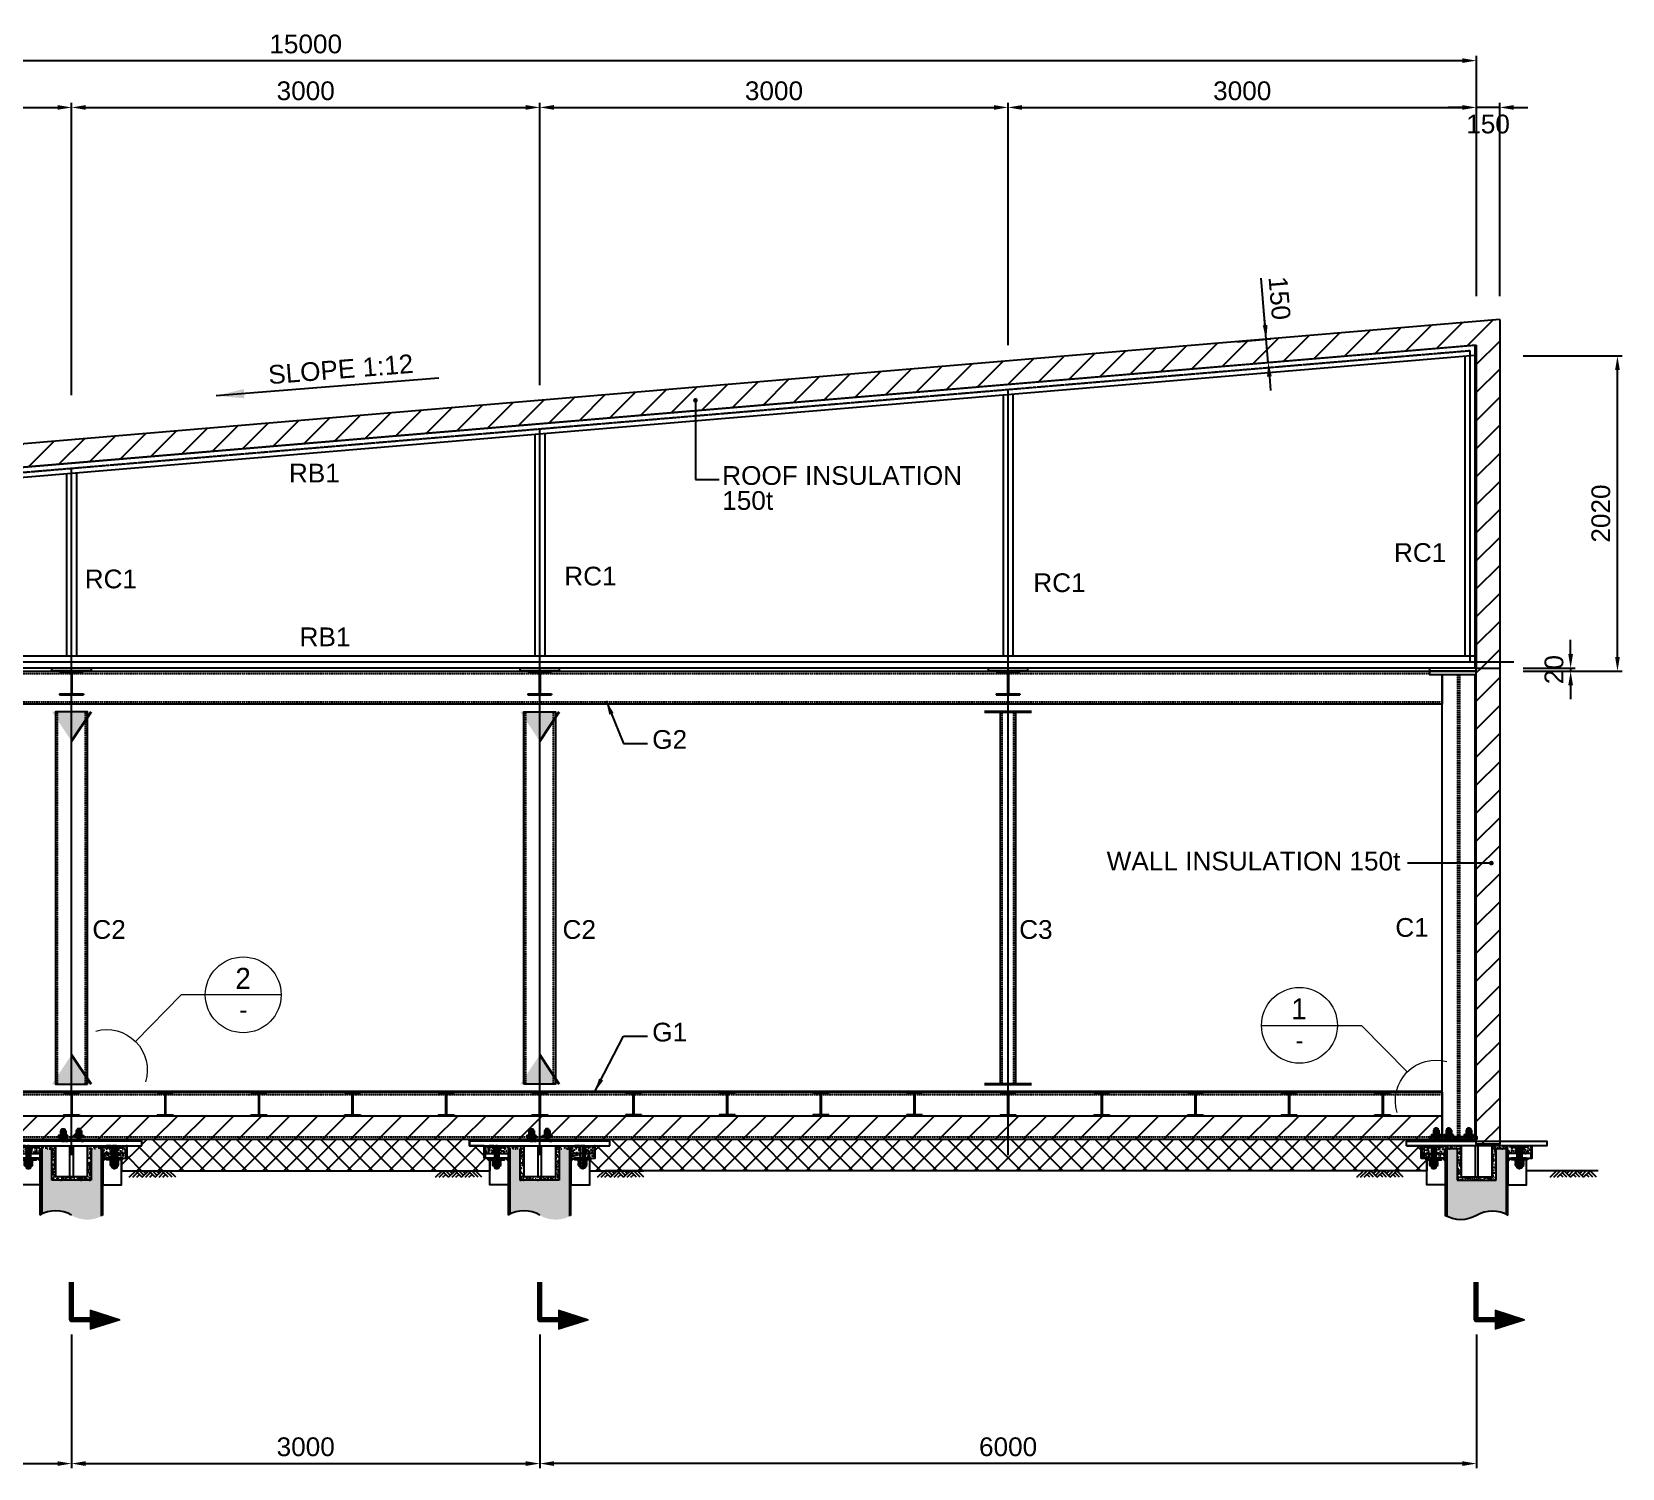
# Model space of a CAD drawing. Header units: millimetres. Extents: x 376548 to 485787, y -156716 to -17718.
# Drawn here: x 431111 to 441300, y -32767 to -23563 of the extents above; entities that cross this region are included whole.
import ezdxf
from ezdxf.enums import TextEntityAlignment as Align

# ---------------------------------------------------------------- set-up
doc = ezdxf.new("R2010")
doc.units = ezdxf.units.MM
doc.header["$LTSCALE"] = 2
doc.linetypes.add('CENTER', pattern=[2, 1.25, -0.25, 0.25, -0.25])
doc.linetypes.add('HIDDEN', pattern=[0.375, 0.25, -0.125])
doc.layers.get('Defpoints').update_dxf_attribs({"color": 250})
for name, color, linetype in [('#20_GR', 3, 'Continuous'), ('C_BLOCK', 7, 'Continuous'), ('C_CEN', 1, 'CENTER'), ('C_COLUMN-01', 2, 'Continuous'), ('C_DIM', 7, 'Continuous'), ('C_GIRDER', 2, 'Continuous'), ('C_HAT', 253, 'Continuous'), ('C_TEXT_01', 2, 'Continuous'), ('CONC', 3, 'Continuous'), ('DIM', 1, 'Continuous'), ('finish', 1, 'Continuous'), ('PLATE', 2, 'Continuous'), ('나사산', 1, 'Continuous'), ('중심선', 1, 'CENTER')]:
    doc.layers.add(name, color=color, linetype=linetype)
doc.layers.add('C_STEEL', color=2, linetype='Continuous', lineweight=30)
doc.styles.add('Arial', font='arial.ttf')
doc.styles.add('돋움', font='')
doc.styles.get('돋움').set_extended_font_data('Dotum')
doc.dimstyles.new('일반도면_0020', dxfattribs={"dimtxt": 80, "dimasz": 60, "dimexe": 20, "dimexo": 100, "dimgap": 30, "dimtad": 1, "dimdec": 0, "dimzin": 0, "dimdsep": 46, "dimtxsty": 'Arial', "dimcen": -100, "dimclrd": 7, "dimclre": 7, "dimclrt": 2, "dimadec": 8, "dimazin": 0, "dimtfac": 1, "dimtdec": 0, "dimtix": 1, "dimtmove": 2, "dimatfit": 3, "dimfxl": 1, "dimtolj": 1, "dimtzin": 0, "dimarcsym": 0})
doc.dimstyles.new('일반도면_0030', dxfattribs={"dimtxt": 120, "dimasz": 90, "dimexe": 30, "dimexo": 150, "dimgap": 45, "dimtad": 1, "dimdec": 0, "dimzin": 0, "dimdsep": 46, "dimtxsty": 'Arial', "dimcen": -150, "dimclrd": 7, "dimclre": 7, "dimclrt": 2, "dimadec": 8, "dimazin": 0, "dimtfac": 1, "dimtdec": 0, "dimtix": 1, "dimtmove": 2, "dimatfit": 3, "dimfxl": 1, "dimtolj": 1, "dimtzin": 0, "dimarcsym": 0})
pattern_1 = [(45, (0, 2887.66), (-89.80256, 89.80256), [])]

# ---------------------------------------------------------------- blocks, each defined once
blk = doc.blocks.new('A$C45570403')
at = {"layer": 'finish'}
for p, q in [((0, 0), (102, 0)), ((0, 0), (0, -7.11)), ((102, 0), (102, -7.11)), ((0, -7.11), (48.08, -7.11)), ((48.08, -7.11), (48.08, -145.89)), ((53.92, -7.11), (102, -7.11)), ((53.92, -7.11), (53.92, -145.89)), ((0, -145.89), (48.08, -145.89)), ((0, -145.89), (0, -153)), ((0, -153), (102, -153)), ((53.92, -145.89), (102, -145.89)), ((102, -145.89), (102, -153))]:
    blk.add_line(p, q, dxfattribs=at)
blk = doc.blocks.new('A$C70F644BE')
at = {"layer": 'finish'}
for p, q in [((0, 0), (152, 0)), ((0, 0), (0, -6.6)), ((152, 0), (152, -6.6)), ((0, -6.6), (73.08, -6.6)), ((73.08, -6.6), (73.08, -145.4)), ((78.92, -6.6), (152, -6.6)), ((78.92, -6.6), (78.92, -145.4)), ((0, -145.4), (73.08, -145.4)), ((0, -145.4), (0, -152)), ((0, -152), (152, -152)), ((78.92, -145.4), (152, -145.4)), ((152, -145.4), (152, -152))]:
    blk.add_line(p, q, dxfattribs=at)
blk = doc.blocks.new('MS')
at = {"layer": 'C_BLOCK', "color": 1, "linetype": 'Continuous', "lineweight": 13}
for p, q in [((-8.67, 3.56), (-7, 8.89)), ((-8.58, 3.62), (-7, 8.68)), ((-8.5, 3.69), (-7, 8.47)), ((-8.41, 3.75), (-7, 8.26)), ((-8.33, 3.81), (-7, 8.06)), ((-8.24, 3.87), (-7, 7.85)), ((-8.16, 3.94), (-7, 7.64)), ((-8.07, 4), (-7, 7.43)), ((-7.99, 4.06), (-7, 7.22)), ((-7.9, 4.12), (-7, 7.01)), ((-7.82, 4.19), (-7, 6.8)), ((-7.73, 4.25), (-7, 6.59)), ((-7.65, 4.31), (-7, 6.39)), ((-7.56, 4.37), (-7, 6.18)), ((-7.48, 4.43), (-7, 5.97)), ((-7, 8.89), (-5.33, 3.56)), ((-7, 8.68), (-5.42, 3.62)), ((-7, 8.47), (-5.5, 3.69)), ((-7, 8.26), (-5.59, 3.75)), ((-7, 8.06), (-5.67, 3.81)), ((-7, 7.85), (-5.76, 3.87)), ((-7, 7.64), (-5.84, 3.94)), ((-7, 7.43), (-5.93, 4)), ((-7, 7.22), (-6.01, 4.06)), ((-7, 7.01), (-6.1, 4.12)), ((-7, 6.8), (-6.18, 4.19)), ((-7, 6.59), (-6.27, 4.25)), ((-7, 6.39), (-6.35, 4.31)), ((-7, 6.18), (-6.44, 4.37)), ((-7, 5.97), (-6.52, 4.43)), ((-5.33, 3.56), (-8.67, 3.56)), ((-5.42, 3.62), (-8.58, 3.62)), ((-5.5, 3.69), (-8.5, 3.69)), ((-5.59, 3.75), (-8.41, 3.75)), ((-5.67, 3.81), (-8.33, 3.81)), ((-5.76, 3.87), (-8.24, 3.87)), ((-5.84, 3.94), (-8.16, 3.94)), ((-5.93, 4), (-8.07, 4)), ((-6.01, 4.06), (-7.99, 4.06)), ((-6.1, 4.12), (-7.9, 4.12)), ((-6.18, 4.19), (-7.82, 4.19)), ((-6.27, 4.25), (-7.73, 4.25)), ((-6.35, 4.31), (-7.65, 4.31)), ((-6.44, 4.37), (-7.56, 4.37)), ((-6.52, 4.43), (-7.48, 4.43)), ((-7.39, 4.5), (-7, 5.76)), ((-6.61, 4.5), (-7.39, 4.5)), ((-7.31, 4.56), (-7, 5.55)), ((-6.69, 4.56), (-7.31, 4.56)), ((-7.22, 4.62), (-7, 5.34)), ((-6.78, 4.62), (-7.22, 4.62)), ((-7.14, 4.68), (-7, 5.13)), ((-6.86, 4.68), (-7.14, 4.68)), ((-7.06, 4.75), (-7, 4.92)), ((-6.94, 4.75), (-7.06, 4.75)), ((-7, 5.76), (-6.61, 4.5)), ((-7, 5.55), (-6.69, 4.56)), ((-7, 5.34), (-6.78, 4.62)), ((-7, 5.13), (-6.86, 4.68)), ((-7, 4.92), (-6.94, 4.75))]:
    blk.add_line(p, q, dxfattribs=at)
at = {"layer": 'C_BLOCK', "color": 3, "linetype": 'Continuous', "lineweight": 70, "flags": 128}
blk.add_lwpolyline([(-7, 3.5), (-7, 0), (0, 0)], dxfattribs=at)
at = {"layer": 'C_BLOCK', "color": 1, "linetype": 'Continuous', "lineweight": 13}
blk.add_3dface([(-8.75, 3.5), (-7, 9.1), (-5.25, 3.5)], dxfattribs=at)
blk = doc.blocks.new('*D317')
at = {"layer": 'C_DIM', "color": 7, "lineweight": -2, "transparency": 16777216}
for p, q in [((425366, -31910), (425366, -32767)), ((431366, -31910), (431366, -32767)), ((425456, -32737), (431276, -32737))]:
    blk.add_line(p, q, dxfattribs=at)
at = {"layer": 'C_DIM', "color": 7, "transparency": 16777216}
for points in [[(425456, -32722), (425456, -32752), (425366, -32737)], [(431276, -32722), (431276, -32752), (431366, -32737)]]:
    blk.add_solid(points, dxfattribs=at)
at = {"layer": 'Defpoints', "color": 0, "transparency": 16777216}
for p in [(425366, -31760), (431366, -31760), (431366, -32737)]:
    blk.add_point(p, dxfattribs=at)
at = {"layer": 'C_DIM', "color": 2, "transparency": 16777216, "insert": (428366, -32630), "char_height": 120, "attachment_point": 5, "style": 'Arial'}
blk.add_mtext('\\A1;6000', dxfattribs=at)
blk = doc.blocks.new('*D318')
at = {"layer": 'C_DIM', "color": 7, "lineweight": -2, "transparency": 16777216}
for p, q in [((431366, -31910), (431366, -32767)), ((434366, -31910), (434366, -32767)), ((431456, -32737), (434276, -32737))]:
    blk.add_line(p, q, dxfattribs=at)
at = {"layer": 'C_DIM', "color": 7, "transparency": 16777216}
for points in [[(431456, -32722), (431456, -32752), (431366, -32737)], [(434276, -32722), (434276, -32752), (434366, -32737)]]:
    blk.add_solid(points, dxfattribs=at)
at = {"layer": 'Defpoints', "color": 0, "transparency": 16777216}
for p in [(431366, -31760), (434366, -31760), (434366, -32737)]:
    blk.add_point(p, dxfattribs=at)
at = {"layer": 'C_DIM', "color": 2, "transparency": 16777216, "insert": (432866, -32630), "char_height": 120, "attachment_point": 5, "style": 'Arial'}
blk.add_mtext('\\A1;3000', dxfattribs=at)
blk = doc.blocks.new('*D319')
at = {"layer": 'C_DIM', "color": 7, "lineweight": -2, "transparency": 16777216}
for p, q in [((434366, -31910), (434366, -32767)), ((440366, -31910), (440366, -32767)), ((440276, -32737), (434456, -32737))]:
    blk.add_line(p, q, dxfattribs=at)
at = {"layer": 'C_DIM', "color": 7, "transparency": 16777216}
for points in [[(434456, -32722), (434456, -32752), (434366, -32737)], [(440276, -32722), (440276, -32752), (440366, -32737)]]:
    blk.add_solid(points, dxfattribs=at)
at = {"layer": 'Defpoints', "color": 0, "transparency": 16777216}
for p in [(434366, -31760), (440366, -31760), (434366, -32737)]:
    blk.add_point(p, dxfattribs=at)
at = {"layer": 'C_DIM', "color": 2, "transparency": 16777216, "insert": (437366, -32630), "char_height": 120, "attachment_point": 5, "style": 'Arial'}
blk.add_mtext('\\A1;6000', dxfattribs=at)
blk = doc.blocks.new('*D874')
at = {"layer": 'C_DIM', "color": 7, "lineweight": -2, "transparency": 16777216}
for p, q in [((428366, -26172), (428366, -24018)), ((431366, -25892), (431366, -24018)), ((428456, -24048), (431276, -24048))]:
    blk.add_line(p, q, dxfattribs=at)
at = {"layer": 'C_DIM', "color": 7, "transparency": 16777216}
for points in [[(428456, -24033), (428456, -24063), (428366, -24048)], [(431276, -24033), (431276, -24063), (431366, -24048)]]:
    blk.add_solid(points, dxfattribs=at)
at = {"layer": 'Defpoints', "color": 0, "transparency": 16777216}
for p in [(431366, -24048), (431366, -26042), (428366, -26322)]:
    blk.add_point(p, dxfattribs=at)
at = {"layer": 'C_DIM', "color": 2, "transparency": 16777216, "insert": (429866, -23942), "char_height": 120, "attachment_point": 5, "style": 'Arial'}
blk.add_mtext('\\A1;3000', dxfattribs=at)
blk = doc.blocks.new('*D875')
at = {"layer": 'C_DIM', "color": 7, "lineweight": -2, "transparency": 16777216}
for p, q in [((431366, -25892), (431366, -24018)), ((434366, -25828), (434366, -24018)), ((431456, -24048), (434276, -24048))]:
    blk.add_line(p, q, dxfattribs=at)
at = {"layer": 'C_DIM', "color": 7, "transparency": 16777216}
for points in [[(431456, -24033), (431456, -24063), (431366, -24048)], [(434276, -24033), (434276, -24063), (434366, -24048)]]:
    blk.add_solid(points, dxfattribs=at)
at = {"layer": 'Defpoints', "color": 0, "transparency": 16777216}
for p in [(434366, -24048), (434366, -25978), (431366, -26042)]:
    blk.add_point(p, dxfattribs=at)
at = {"layer": 'C_DIM', "color": 2, "transparency": 16777216, "insert": (432866, -23942), "char_height": 120, "attachment_point": 5, "style": 'Arial'}
blk.add_mtext('\\A1;3000', dxfattribs=at)
blk = doc.blocks.new('*D876')
at = {"layer": 'C_DIM', "color": 7, "lineweight": -2, "transparency": 16777216}
for p, q in [((434366, -25828), (434366, -24018)), ((437366, -25571), (437366, -24018)), ((434456, -24048), (437276, -24048))]:
    blk.add_line(p, q, dxfattribs=at)
at = {"layer": 'C_DIM', "color": 7, "transparency": 16777216}
for points in [[(434456, -24033), (434456, -24063), (434366, -24048)], [(437276, -24033), (437276, -24063), (437366, -24048)]]:
    blk.add_solid(points, dxfattribs=at)
at = {"layer": 'Defpoints', "color": 0, "transparency": 16777216}
for p in [(437366, -24048), (437366, -25721), (434366, -25978)]:
    blk.add_point(p, dxfattribs=at)
at = {"layer": 'C_DIM', "color": 2, "transparency": 16777216, "insert": (435866, -23942), "char_height": 120, "attachment_point": 5, "style": 'Arial'}
blk.add_mtext('\\A1;3000', dxfattribs=at)
blk = doc.blocks.new('*D877')
at = {"layer": 'C_DIM', "color": 7, "lineweight": -2, "transparency": 16777216}
for p, q in [((437366, -25571), (437366, -24018)), ((440366, -25257), (440366, -24018)), ((437456, -24048), (440276, -24048))]:
    blk.add_line(p, q, dxfattribs=at)
at = {"layer": 'C_DIM', "color": 7, "transparency": 16777216}
for points in [[(437456, -24033), (437456, -24063), (437366, -24048)], [(440276, -24033), (440276, -24063), (440366, -24048)]]:
    blk.add_solid(points, dxfattribs=at)
at = {"layer": 'Defpoints', "color": 0, "transparency": 16777216}
for p in [(440366, -24048), (440366, -25407), (437366, -25721)]:
    blk.add_point(p, dxfattribs=at)
at = {"layer": 'C_DIM', "color": 2, "transparency": 16777216, "insert": (438866, -23942), "char_height": 120, "attachment_point": 5, "style": 'Arial'}
blk.add_mtext('\\A1;3000', dxfattribs=at)
blk = doc.blocks.new('*D870')
at = {"layer": 'C_DIM', "color": 7, "lineweight": -2, "transparency": 16777216}
for p, q in [((440366, -25257), (440366, -24018)), ((440516, -25257), (440516, -24018)), ((440276, -24048), (440186, -24048)), ((440516, -24048), (440366, -24048)), ((440606, -24048), (440696, -24048))]:
    blk.add_line(p, q, dxfattribs=at)
at = {"layer": 'C_DIM', "color": 7, "transparency": 16777216}
for points in [[(440276, -24033), (440276, -24063), (440366, -24048)], [(440606, -24033), (440606, -24063), (440516, -24048)]]:
    blk.add_solid(points, dxfattribs=at)
at = {"layer": 'Defpoints', "color": 0, "transparency": 16777216}
for p in [(440366, -24048), (440366, -25407), (440516, -25407)]:
    blk.add_point(p, dxfattribs=at)
at = {"layer": 'C_DIM', "color": 2, "transparency": 16777216, "char_height": 120, "attachment_point": 5, "style": 'Arial'}
for s, insert in [('\\A1;', (440441, -23943)), ('\\A1;150', (440441, -24155))]:
    blk.add_mtext(s, dxfattribs=dict(at, insert=insert))
blk = doc.blocks.new('*D871')
at = {"layer": 'C_DIM', "color": 7, "lineweight": -2, "transparency": 16777216}
for p, q in [((425366, -26456), (425366, -23718)), ((440366, -25257), (440366, -23718)), ((425456, -23748), (440276, -23748))]:
    blk.add_line(p, q, dxfattribs=at)
at = {"layer": 'C_DIM', "color": 7, "transparency": 16777216}
for points in [[(425456, -23733), (425456, -23763), (425366, -23748)], [(440276, -23733), (440276, -23763), (440366, -23748)]]:
    blk.add_solid(points, dxfattribs=at)
at = {"layer": 'Defpoints', "color": 0, "transparency": 16777216}
for p in [(440366, -23748), (440366, -25407), (425366, -26606)]:
    blk.add_point(p, dxfattribs=at)
at = {"layer": 'C_DIM', "color": 2, "transparency": 16777216, "insert": (432866, -23642), "char_height": 120, "attachment_point": 5, "style": 'Arial'}
blk.add_mtext('\\A1;15000', dxfattribs=at)
blk = doc.blocks.new('*D882')
at = {"layer": 'C_DIM', "color": 7, "lineweight": -2, "transparency": 16777216}
for p, q in [((440666, -25640), (441300, -25640)), ((441270, -27570), (441270, -25730)), ((440666, -27660), (441300, -27660))]:
    blk.add_line(p, q, dxfattribs=at)
at = {"layer": 'C_DIM', "color": 7, "transparency": 16777216}
for points in [[(441255, -25730), (441285, -25730), (441270, -25640)], [(441255, -27570), (441285, -27570), (441270, -27660)]]:
    blk.add_solid(points, dxfattribs=at)
at = {"layer": 'Defpoints', "color": 0, "transparency": 16777216}
for p in [(440516, -25640), (441270, -25640), (440516, -27660)]:
    blk.add_point(p, dxfattribs=at)
at = {"layer": 'C_DIM', "color": 2, "transparency": 16777216, "insert": (441164, -26650), "char_height": 120, "attachment_point": 5, "rotation": 90, "style": 'Arial'}
blk.add_mtext('\\A1;2020', dxfattribs=at)
blk = doc.blocks.new('*D880')
at = {"layer": 'C_DIM', "color": 7, "lineweight": -2, "transparency": 16777216}
for p, q in [((439013, -25443), (439005, -25354)), ((438832, -25549), (439050, -25530)), ((439033, -25682), (439020, -25533)), ((438844, -25698), (439063, -25680)), ((439040, -25772), (439048, -25862))]:
    blk.add_line(p, q, dxfattribs=at)
at = {"layer": 'C_DIM', "color": 7, "transparency": 16777216}
for points in [[(439028, -25442), (438998, -25445), (439020, -25533)], [(439055, -25771), (439025, -25773), (439033, -25682)]]:
    blk.add_solid(points, dxfattribs=at)
at = {"layer": 'Defpoints', "color": 0, "transparency": 16777216}
for p in [(438682, -25562), (439020, -25533), (438695, -25711)]:
    blk.add_point(p, dxfattribs=at)
at = {"layer": 'C_DIM', "color": 2, "transparency": 16777216, "insert": (439105, -25270), "char_height": 120, "attachment_point": 5, "rotation": 274.8277, "style": 'Arial'}
blk.add_mtext('\\A1;150', dxfattribs=at)
blk = doc.blocks.new('*D879')
at = {"layer": 'C_DIM', "color": 7, "lineweight": -2, "transparency": 16777216}
for p, q in [((440970, -27550), (440970, -27460)), ((440666, -27640), (441000, -27640)), ((440666, -27660), (441000, -27660)), ((440970, -27640), (440970, -27660)), ((440970, -27750), (440970, -27840))]:
    blk.add_line(p, q, dxfattribs=at)
at = {"layer": 'C_DIM', "color": 7, "transparency": 16777216}
for points in [[(440955, -27550), (440985, -27550), (440970, -27640)], [(440955, -27750), (440985, -27750), (440970, -27660)]]:
    blk.add_solid(points, dxfattribs=at)
at = {"layer": 'Defpoints', "color": 0, "transparency": 16777216}
for p in [(440516, -27640), (440516, -27660), (440970, -27660)]:
    blk.add_point(p, dxfattribs=at)
at = {"layer": 'C_DIM', "color": 2, "transparency": 16777216, "insert": (440864, -27650), "char_height": 120, "attachment_point": 5, "rotation": 90, "style": 'Arial'}
blk.add_mtext('\\A1;20', dxfattribs=at)
blk = doc.blocks.new('A$C25214C55')
at = {"layer": 'DIM'}
for p, q in [((223, -125), (348, 0)), ((294, -125), (419, 0)), ((365, -125), (490, 0)), ((473, -125), (419, -71)), ((544, -125), (455, -35)), ((615, -125), (490, 0)), ((544, -54), (598, 0)), ((580, -90), (669, 0)), ((615, -125), (740, 0)), ((723, -125), (669, -71)), ((794, -125), (705, -35)), ((865, -125), (740, 0)), ((794, -54), (848, 0)), ((830, -90), (919, 0)), ((865, -125), (990, 0)), ((973, -125), (919, -71)), ((1044, -125), (955, -35)), ((1115, -125), (990, 0))]:
    blk.add_line(p, q, dxfattribs=at)
blk = doc.blocks.new('BOLT1')
for p, q in [((-17, -18), (-15, -16)), ((-17, -18), (-17, -31)), ((-17, -31), (-15, -32)), ((-17, -34), (-15, -32)), ((-17, -34), (-17, -47)), ((-17, -47), (-15, -48)), ((-15, -16), (15, -16)), ((-15, -32), (15, -32)), ((-15, -32), (15, -32)), ((-15, -48), (15, -48)), ((-9, -5), (-10, -6)), ((10, -6), (-10, -6)), ((-10, -6), (-10, -86)), ((10, -86), (-10, -86)), ((-9, -88), (-10, -86)), ((9, -5), (-9, -5)), ((-9, -18), (-9, -31)), ((-9, -34), (-9, -47)), ((9, -88), (-9, -88)), ((10, -6), (9, -5)), ((9, -18), (9, -31)), ((9, -34), (9, -47)), ((10, -86), (9, -88)), ((10, -86), (10, -6)), ((15, -16), (17, -18)), ((15, -32), (17, -31)), ((15, -32), (17, -34)), ((15, -48), (17, -47)), ((17, -18), (17, -31)), ((17, -34), (17, -47))]:
    blk.add_line(p, q)
at = {"color": 1}
for points in [[(-30, -48), (30, -48), (30, -58), (-30, -58)], [(-30, -78), (-10, -78), (-10, -83), (-15, -88), (-30, -88)], [(30, -78), (10, -78), (10, -83), (15, -88), (30, -88)]]:
    blk.add_lwpolyline(points, close=True, dxfattribs=at)
for centre, radius, start, end in [((-13, -24), 7.66, 55.591, 124.409), ((-13, -25), 7.66, 235.591, 304.409), ((-13, -40), 7.66, 55.591, 124.409), ((-13, -41), 7.66, 235.591, 304.409), ((0, -46), 30, 90.4002, 107.1986), ((0, -2), 30, 252.8014, 269.5998), ((0, -62), 30, 90.4002, 107.1986), ((0, -18), 30, 252.8014, 269.5998), ((0, -46), 30, 72.8014, 89.5998), ((0, -2), 30, 270.4002, 287.1986), ((0, -62), 30, 72.8014, 89.5998), ((0, -18), 30, 270.4002, 287.1986), ((13, -24), 7.66, 55.591, 124.409), ((13, -25), 7.66, 235.591, 304.409), ((13, -40), 7.66, 55.591, 124.409), ((13, -41), 7.66, 235.591, 304.409)]:
    blk.add_arc(centre, radius, start, end)
at = {"layer": '나사산'}
for p, q in [((-9, -5), (-9, -88)), ((9, -5), (9, -88))]:
    blk.add_line(p, q, dxfattribs=at)
at = {"layer": '중심선'}
for p, q in [((0, -94), (0, 0)), ((0, -17), (0, -93))]:
    blk.add_line(p, q, dxfattribs=at)
blk = doc.blocks.new('_DatumFilled')
at = {"color": 0, "linetype": 'ByBlock'}
blk.add_solid([(0, 0.58), (-1, 0), (0, -0.58)], dxfattribs=at)
blk = doc.blocks.new('BOLT2')
for p, q in [((-15, 148), (-13, 152)), ((-15, 148), (-15, 11)), ((-15, 148), (15, 148)), ((-13, 152), (13, 152)), ((13, 152), (15, 148)), ((15, 11), (15, 148)), ((-23, 62), (-26, 59)), ((-26, 45), (-26, 59)), ((-23, 42), (-26, 45)), ((-23, 42), (-26, 40)), ((-26, 25), (-26, 40)), ((-23, 23), (-26, 25)), ((22, 62), (-23, 62)), ((22, 42), (-23, 42)), ((22, 42), (-23, 42)), ((22, 23), (-23, 23)), ((-15, 11), (15, 11)), ((-15, 11), (-13, 8)), ((-13, 45), (-13, 59)), ((-13, 25), (-13, 40)), ((-13, 8), (13, 8)), ((13, 45), (13, 59)), ((13, 25), (13, 40)), ((13, 8), (15, 11)), ((26, 59), (22, 62)), ((26, 45), (22, 42)), ((26, 40), (22, 42)), ((26, 25), (22, 23)), ((26, 45), (26, 59)), ((26, 25), (26, 40))]:
    blk.add_line(p, q)
at = {"color": 1}
for points in [[(-50, 142), (-15, 142), (-15, 147), (-20, 152), (-50, 152)], [(50, 142), (15, 142), (15, 147), (20, 152), (50, 152)], [(-50, 62), (50, 62), (50, 72), (-50, 72)]]:
    blk.add_lwpolyline(points, close=True, dxfattribs=at)
for centre, radius, start, end in [((-19, 50), 11.5, 55.591, 124.409), ((-19, 54), 11.5, 235.591, 304.409), ((-19, 31), 11.5, 55.591, 124.409), ((-19, 35), 11.5, 235.591, 304.409), ((0, 17), 45, 90.4002, 107.1986), ((0, 87), 45, 252.8014, 269.5998), ((0, -3), 45, 90.4002, 107.1986), ((0, 68), 45, 252.8014, 269.5998), ((0, 17), 45, 72.8014, 89.5998), ((0, 87), 45, 270.4002, 287.1986), ((0, -3), 45, 72.8014, 89.5998), ((0, 68), 45, 270.4002, 287.1986), ((19, 50), 11.5, 55.591, 124.409), ((19, 54), 11.5, 235.591, 304.409), ((19, 31), 11.5, 55.591, 124.409), ((19, 35), 11.5, 235.591, 304.409)]:
    blk.add_arc(centre, radius, start, end)
at = {"layer": '나사산'}
for p, q in [((-13, 8), (-13, 152)), ((13, 8), (13, 152))]:
    blk.add_line(p, q, dxfattribs=at)
at = {"layer": '중심선'}
blk.add_line((0, 0), (0, 158), dxfattribs=at)
blk = doc.blocks.new('A$C21661877')
blk.add_hatch(color=9).paths.add_polyline_path([(191, -50), (125, -50), (125, -250), (-125, -250), (-125, -50), (-191, -50), (-191, -469, -0.257582), (0, -476, 0.257582), (191, -482)])
at = {"layer": 'C_GIRDER'}
h = blk.add_hatch(dxfattribs=at)
h.set_pattern_fill('AR-CONC', color=256, scale=5, style=0)
h.set_pattern_definition([(50, (-390686.36, 75932.638), (35.8630091, -3.1376067), [3.75, -41.25]), (355, (-390686.36, 75932.638), (-6.9375667, 37.6096067), [3, -33]), (100.4514, (-390683.37, 75932.376), (28.925469, 34.471977), [3.1870095, -35.0571056]), (46.1842, (-390686.36, 75942.638), (53.3620524, -8.2759507), [5.625, -61.875]), (96.6356, (-390681.913, 75941.95), (46.733135, 48.7058935), [4.7805144, -52.58565]), (351.1842, (-390686.36, 75942.64), (46.733097, 48.70593), [4.5, -49.5]), (21, (-390681.36, 75940.138), (29.8453526, -20.1309445), [3.75, -41.25]), (326, (-390681.36, 75940.138), (12.1657666, 36.2575023), [3, -33]), (71.4514, (-390678.873, 75938.46), (42.0111314, 16.1265248), [3.1870095, -35.0571056]), (37.5, (-390686.36, 75932.638), (0.60799277, 16.6446927), [0, -32.6, 0, -33.5, 0, -33.125]), (7.5, (-390686.36, 75932.638), (13.1534769, 19.7205856), [0, -19.1, 0, -31.85, 0, -12.625]), (327.5, (-390697.51, 75932.638), (26.6911218, -1.1277436), [0, -12.5, 0, -39, 0, -51.75]), (317.5, (-390702.51, 75932.638), (29.1593085, 5.0052491), [0, -16.25, 0, -25.9, 0, -36.75])])
h.paths.add_polyline_path([(-290, -40), (-325, -40), (-325, -30), (-350, -30), (-350, -80), (-290, -80)])
h.paths.add_polyline_path([(-200, -50), (-191, -50), (-100, -50), (-100, -30), (-225, -30), (-225, -40), (-260, -40), (-260, -80), (-200, -80)])
h.paths.add_polyline_path([(249, -40), (225, -40), (225, -30), (100, -30), (100, -50), (191, -50), (200, -50), (200, -80), (260, -80), (260, -40), (249, -40), (237, -51), (243, -60), (210, -74), (234, -48), (237, -51)])
h.paths.add_polyline_path([(350, -30), (325, -30), (325, -40), (290, -40), (290, -80), (350, -80)])
h.paths.add_polyline_path([(260, -80), (200, -80), (200, -110), (260, -110)])
h.paths.add_polyline_path([(350, -80), (290, -80), (290, -110), (325, -110), (350, -110)])
h.paths.add_polyline_path([(-100, -50), (-125, -50), (-125, -250), (125, -250), (125, -50), (100, -50), (100, -230), (-100, -230)])
at = {"layer": 'C_HAT'}
h = blk.add_hatch(dxfattribs=at)
h.set_pattern_fill('ANSI31', color=256, scale=100, style=0)
h.set_pattern_definition([(135, (574675.121, 21868.165), (8.83883476, 8.83883476), [])])
h.paths.add_polyline_path([(0, 30), (300, 30), (300, 10), (0, 10)])
at = {"color": 253}
for p, q in [((-779, -190), (-320, -190)), ((320, -190), (767, -190))]:
    blk.add_line(p, q, dxfattribs=at)
at = {"color": 6}
for points in [[(-320, -110), (-220, -110), (-200, -130), (-200, -280), (-320, -280)], [(320, -110), (220, -110), (200, -130), (200, -280), (320, -280)]]:
    blk.add_lwpolyline(points, close=True, dxfattribs=at)
at = {"layer": 'C_CEN', "linetype": 'Continuous'}
for centre, start, end in [((-101, -645), 59.1258, 120.8742), ((102, -306), 239.1258, 300.8742)]:
    blk.add_arc(centre, 198, start, end, dxfattribs=at)
at = {"layer": 'C_GIRDER'}
for p, q in [((-125, -250), (-125, -50)), ((125, -50), (125, -250)), ((125, -250), (-125, -250))]:
    blk.add_line(p, q, dxfattribs=at)
for points in [[(0, 10), (300, 10), (300, 30), (0, 30)], [(-356, -30), (-350, -30), (-350, -110), (-356, -110)], [(-100, -30), (100, -30), (100, -230), (-100, -230)], [(-10, -30), (10, -30), (10, -230), (-10, -230)], [(356, -30), (350, -30), (350, -110), (356, -110)]]:
    blk.add_lwpolyline(points, close=True, dxfattribs=at)
at = {"layer": 'CONC', "color": 8}
for points in [[(-191, -469), (-191, -50), (-100, -50)], [(100, -50), (191, -50), (191, -482)]]:
    blk.add_lwpolyline(points, dxfattribs=at)
at = {"layer": 'PLATE'}
for points in [[(450, -30), (450, 0), (-450, 0), (-450, -30)], [(-200, -80), (-200, -110), (-350, -110), (-350, -80)], [(200, -80), (200, -110), (350, -110), (350, -80)]]:
    blk.add_lwpolyline(points, close=True, dxfattribs=at)
for points in [[(-200, -474), (-200, -50), (-191, -50), (-191, -469)], [(200, -477), (200, -50), (191, -50), (191, -482)]]:
    blk.add_lwpolyline(points, dxfattribs=at)
for name, p in [('BOLT1', (50, 88)), ('BOLT1', (179, 88)), ('BOLT1', (260, 88)), ('BOLT2', (-275, -182))]:
    blk.add_blockref(name, p)
at = {"color": 1, "yscale": 20, "zscale": 20}
for p, xscale in [((-200, -80), 20), ((200, -80), -20)]:
    blk.add_blockref('_DatumFilled', p, dxfattribs=dict(at, xscale=xscale))
at = {"xscale": -1}
blk.add_blockref('BOLT2', (275, -182), dxfattribs=at)
at = {"layer": 'CONC', "xscale": -0.333333333334546, "yscale": 0.333333333334546, "zscale": 0.333333333334546}
for p in [(-396, -190), (842, -190)]:
    blk.add_blockref('A$C25214C55', p, dxfattribs=at)
blk = doc.blocks.new('A$C5F127701')
for p, q in [((-17, 41), (-15, 42)), ((-17, 41), (-17, 27)), ((-17, 27), (-15, 26)), ((-17, 25), (-15, 26)), ((-17, 25), (-17, 11)), ((-17, 11), (-15, 10)), ((-15, 42), (15, 42)), ((-15, 26), (15, 26)), ((-15, 26), (15, 26)), ((-15, 10), (15, 10)), ((-9, 53), (-10, 52)), ((10, 52), (-10, 52)), ((-10, 52), (-10, -22)), ((9, 53), (-9, 53)), ((-9, 41), (-9, 27)), ((-9, 25), (-9, 11)), ((10, 52), (9, 53)), ((9, 41), (9, 27)), ((9, 25), (9, 11)), ((10, -22), (10, 52)), ((15, 42), (17, 41)), ((15, 26), (17, 27)), ((15, 26), (17, 25)), ((15, 10), (17, 11)), ((17, 41), (17, 27)), ((17, 25), (17, 11)), ((10, -22), (-10, -22)), ((-9, -25), (-10, -22)), ((9, -25), (-9, -25)), ((10, -22), (9, -25))]:
    blk.add_line(p, q)
at = {"color": 1}
for points in [[(-30, 10), (30, 10), (30, 0), (-30, 0)], [(-30, -15), (-10, -15), (-10, -20), (-15, -25), (-30, -25)], [(30, -15), (10, -15), (10, -20), (15, -25), (30, -25)]]:
    blk.add_lwpolyline(points, close=True, dxfattribs=at)
for centre, radius, start, end in [((-13, 34), 7.66, 55.591, 124.409), ((-13, 34), 7.66, 235.591, 304.409), ((-13, 18), 7.66, 55.591, 124.409), ((-13, 18), 7.66, 235.591, 304.409), ((0, 12), 30, 90.4002, 107.1986), ((0, 56), 30, 252.8014, 269.5998), ((0, -4), 30, 90.4002, 107.1986), ((0, 40), 30, 252.8014, 269.5998), ((0, 12), 30, 72.8014, 89.5998), ((0, 56), 30, 270.4002, 287.1986), ((0, -4), 30, 72.8014, 89.5998), ((0, 40), 30, 270.4002, 287.1986), ((13, 34), 7.66, 55.591, 124.409), ((13, 34), 7.66, 235.591, 304.409), ((13, 18), 7.66, 55.591, 124.409), ((13, 18), 7.66, 235.591, 304.409)]:
    blk.add_arc(centre, radius, start, end)
at = {"layer": '나사산'}
for p, q in [((-9, 53), (-9, -25)), ((9, 53), (9, -25))]:
    blk.add_line(p, q, dxfattribs=at)
at = {"layer": '중심선'}
for p, q in [((0, -31), (0, 58)), ((0, 41), (0, -29))]:
    blk.add_line(p, q, dxfattribs=at)
blk = doc.blocks.new('A$C52E73579')
blk.add_hatch(color=9).paths.add_polyline_path([(191, -50), (125, -50), (125, -250), (-125, -250), (-125, -50), (-191, -50), (-191, -469, -0.257582), (0, -476, 0.257582), (191, -482)])
at = {"layer": 'C_GIRDER'}
h = blk.add_hatch(dxfattribs=at)
h.set_pattern_fill('AR-CONC', color=256, scale=5, style=0)
h.set_pattern_definition([(50, (-390686.36, 75932.638), (35.8630091, -3.1376067), [3.75, -41.25]), (355, (-390686.36, 75932.638), (-6.9375667, 37.6096067), [3, -33]), (100.4514, (-390683.37, 75932.376), (28.925469, 34.471977), [3.1870095, -35.0571056]), (46.1842, (-390686.36, 75942.638), (53.3620524, -8.2759507), [5.625, -61.875]), (96.6356, (-390681.913, 75941.95), (46.733135, 48.7058935), [4.7805144, -52.58565]), (351.1842, (-390686.36, 75942.64), (46.733097, 48.70593), [4.5, -49.5]), (21, (-390681.36, 75940.138), (29.8453526, -20.1309445), [3.75, -41.25]), (326, (-390681.36, 75940.138), (12.1657666, 36.2575023), [3, -33]), (71.4514, (-390678.873, 75938.46), (42.0111314, 16.1265248), [3.1870095, -35.0571056]), (37.5, (-390686.36, 75932.638), (0.60799277, 16.6446927), [0, -32.6, 0, -33.5, 0, -33.125]), (7.5, (-390686.36, 75932.638), (13.1534769, 19.7205856), [0, -19.1, 0, -31.85, 0, -12.625]), (327.5, (-390697.51, 75932.638), (26.6911218, -1.1277436), [0, -12.5, 0, -39, 0, -51.75]), (317.5, (-390702.51, 75932.638), (29.1593085, 5.0052491), [0, -16.25, 0, -25.9, 0, -36.75])])
h.paths.add_polyline_path([(-290, -40), (-325, -40), (-325, -30), (-350, -30), (-350, -80), (-290, -80)])
h.paths.add_polyline_path([(-200, -50), (-191, -50), (-100, -50), (-100, -30), (-225, -30), (-225, -40), (-260, -40), (-260, -80), (-200, -80)])
h.paths.add_polyline_path([(249, -40), (225, -40), (225, -30), (100, -30), (100, -50), (191, -50), (200, -50), (200, -80), (260, -80), (260, -40), (249, -40), (237, -51), (243, -60), (210, -74), (234, -48), (237, -51)])
h.paths.add_polyline_path([(350, -30), (325, -30), (325, -40), (290, -40), (290, -80), (350, -80)])
h.paths.add_polyline_path([(260, -80), (200, -80), (200, -110), (260, -110)])
h.paths.add_polyline_path([(350, -80), (290, -80), (290, -110), (325, -110), (350, -110)])
h.paths.add_polyline_path([(-100, -50), (-125, -50), (-125, -250), (125, -250), (125, -50), (100, -50), (100, -230), (-100, -230)])
at = {"color": 253}
for p, q in [((-679, -190), (-320, -190)), ((320, -190), (667, -190))]:
    blk.add_line(p, q, dxfattribs=at)
at = {"color": 6}
for points in [[(-320, -110), (-220, -110), (-200, -130), (-200, -280), (-320, -280)], [(320, -110), (220, -110), (200, -130), (200, -280), (320, -280)]]:
    blk.add_lwpolyline(points, close=True, dxfattribs=at)
at = {"layer": 'C_CEN', "linetype": 'Continuous'}
blk.add_arc((-101, -645), 198, 59.1258, 120.8742, dxfattribs=at)
at = {"layer": 'C_GIRDER'}
for p, q in [((-125, -250), (-125, -50)), ((125, -50), (125, -250)), ((125, -250), (-125, -250))]:
    blk.add_line(p, q, dxfattribs=at)
for points in [[(-356, -30), (-350, -30), (-350, -110), (-356, -110)], [(-100, -30), (100, -30), (100, -230), (-100, -230)], [(-10, -30), (10, -30), (10, -230), (-10, -230)], [(356, -30), (350, -30), (350, -110), (356, -110)]]:
    blk.add_lwpolyline(points, close=True, dxfattribs=at)
at = {"layer": 'PLATE'}
for points in [[(450, -30), (450, 0), (-450, 0), (-450, -30)], [(-200, -80), (-200, -110), (-350, -110), (-350, -80)], [(200, -80), (200, -110), (350, -110), (350, -80)]]:
    blk.add_lwpolyline(points, close=True, dxfattribs=at)
for points in [[(-200, -474), (-200, -50), (-191, -50), (-191, -469)], [(200, -477), (200, -50), (191, -50), (191, -482)]]:
    blk.add_lwpolyline(points, dxfattribs=at)
blk.add_blockref('BOLT2', (-275, -182))
at = {"color": 1, "yscale": 20, "zscale": 20}
for p, xscale in [((-200, -80), 20), ((200, -80), -20)]:
    blk.add_blockref('_DatumFilled', p, dxfattribs=dict(at, xscale=xscale))
at = {"xscale": -1}
blk.add_blockref('BOLT2', (275, -182), dxfattribs=at)
at = {"layer": 'C_GIRDER', "xscale": -1}
blk.add_blockref('A$C5F127701', (-53, 25), dxfattribs=at)
at = {"layer": 'C_GIRDER'}
blk.add_blockref('A$C5F127701', (47, 25), dxfattribs=at)
at = {"layer": 'CONC', "xscale": -0.333333333334546, "yscale": 0.333333333334546, "zscale": 0.333333333334546}
for p in [(-296, -190), (742, -190)]:
    blk.add_blockref('A$C25214C55', p, dxfattribs=at)

msp = doc.modelspace()

# ---------------------------------------------------------------- hatches: boundary and pattern name
at = {"layer": 'C_GIRDER'}
h = msp.add_hatch(dxfattribs=at)
h.set_pattern_fill('ANSI37', color=1, scale=30)
h.set_pattern_definition([(45, (-92804.89, 2494.57), (-67.351921, 67.351921), []), (135, (-92804.89, 2494.57), (-67.351921, -67.351921), [])])
h.paths.add_polyline_path([(434045.5, -30860.3), (434045.5, -30780.3), (434009.5, -30780.3), (434009.5, -30700.3), (433915.5, -30700.3), (433909.5, -30660.3), (431815.5, -30660.3), (431815.5, -30700.3), (431721.5, -30700.3), (431721.5, -30780.3), (431685.5, -30780.3), (431685.5, -30860.3)])
h = msp.add_hatch(dxfattribs=at)
h.set_pattern_fill('ANSI37', color=1, scale=30)
h.set_pattern_definition([(135, (958535.97, 2494.57), (67.351921, 67.351921), []), (45, (958535.97, 2494.57), (67.351921, -67.351921), [])])
h.paths.add_polyline_path([(439918.2, -30660.3), (439918.2, -30700.5), (440012.2, -30700.5), (440012.2, -30780.5), (440048.2, -30780.5), (440048.2, -30860.5), (434685.5, -30860.3), (434685.5, -30780.3), (434721.5, -30780.3), (434721.5, -30700.3), (434815.5, -30700.3), (434815.5, -30660.3)])
at = {"layer": 'finish'}
h = msp.add_hatch(dxfattribs=at)
h.set_pattern_fill('ANSI31', color=256, scale=40, style=0)
h.set_pattern_definition(pattern_1)
h.paths.add_polyline_path([(425215.5, -27640.3), (425365.5, -27640.3), (425365.5, -26832.8), (440365.5, -25570.4), (440365.5, -27640.3), (440515.5, -27640.3), (440515.5, -25407.3), (425215.5, -26694.9)])
h = msp.add_hatch(dxfattribs=at)
h.set_pattern_fill('ANSI31', color=256, scale=40, style=0)
h.set_pattern_definition(pattern_1)
h.paths.add_polyline_path([(440365.5, -30690.3), (440515.5, -30690.3), (440515.5, -27640.3), (440365.5, -27640.3)])
h = msp.add_hatch(dxfattribs=at)
h.set_pattern_fill('ANSI31', color=256, scale=40, style=0)
h.set_pattern_definition([(45, (-92804.89, 2494.57), (-89.80256, 89.80256), [])])
h.paths.add_polyline_path([(425584.5, -30510.3), (425584.5, -30660.3), (440146.5, -30660.3), (440146.5, -30510.3)])

# ---------------------------------------------------------------- linework, layer by layer
at = {"layer": '#20_GR', "color": 1}
for p, q in [((435363.1, -25924.6), (435363.1, -26431.2)), ((435363.1, -26431.2), (435515.6, -26431.2)), ((440457, -28889.8), (439924.8, -28889.8))]:
    msp.add_line(p, q, dxfattribs=at)
for p, q in [((431685.5, -30780.3), (431721.5, -30780.3)), ((434045.5, -30780.3), (434009.5, -30780.3))]:
    msp.add_line(p, q)
at = {"color": 4, "const_width": 15}
for points in [[(435355.6, -25924.6, -1), (435370.6, -25924.6, -1)], [(440469.5, -28889.8, 1), (440454.5, -28889.8, 1)]]:
    msp.add_lwpolyline(points, format="xyb", close=True, dxfattribs=at)
at = {"layer": 'C_BLOCK', "color": 7, "linetype": 'Continuous', "lineweight": 20}
for p, q in [((432068.4, -29733.7), (431775.1, -30031.8)), ((432708.9, -29733.7), (432068.4, -29733.7)), ((438989.6, -29929.3), (439630.1, -29929.3)), ((439630.1, -29929.3), (439923.4, -30227.5))]:
    msp.add_line(p, q, dxfattribs=at)
for centre in [(432465.9, -29733.7), (439232.6, -29929.3)]:
    msp.add_circle(centre, 243, dxfattribs=at)
at = {"layer": 'C_BLOCK', "color": 7, "linetype": 'Continuous', "lineweight": 20, "extrusion": (0, 0, -1)}
for centre, start, end in [((-431591.8, -30215.1), 74.21995, 197.15345), ((-440106.7, -30410.7), 342.84655, 105.78005)]:
    msp.add_arc(centre, 259.2, start, end, dxfattribs=at)
at = {"layer": 'C_CEN'}
for p, q in [((425407.3, -26861.1), (440323.8, -25605.8)), ((440323.8, -25605.8), (440323.8, -27602.2)), ((437365.5, -27602.2), (437365.5, -25854.8)), ((434365.5, -27602.2), (434365.5, -26107.2)), ((431365.5, -27602.2), (431365.5, -26359.7)), ((431365.5, -30760.3), (431365.5, -27429.1)), ((434365.5, -30760.3), (434365.5, -27429.1)), ((437365.5, -30760.3), (437365.5, -27429.1)), ((440607.1, -27602.2), (424965.5, -27602.2)), ((440365.5, -27640.3), (440515.5, -27640.3)), ((425584.5, -30350.3), (440146.5, -30350.3)), ((425584.5, -30356.3), (440146.5, -30356.3))]:
    msp.add_line(p, q, dxfattribs=at)
at = {"layer": 'C_COLUMN-01'}
for p, q in [((440146.5, -30644), (440146.5, -27680.3)), ((440355.5, -27680.3), (440355.5, -30660.3))]:
    msp.add_line(p, q, dxfattribs=at)
at = {"layer": 'C_COLUMN-01', "color": 1}
for p, q in [((431815.5, -30700.3), (431815.5, -30660.3)), ((433909.5, -30660.3), (431821.5, -30660.3)), ((433915.5, -30700.3), (433915.5, -30660.3)), ((434815.5, -30700.3), (434815.5, -30660.3)), ((439918.2, -30700.5), (439918.2, -30660.3)), ((431721.5, -30780.3), (431721.5, -30700.3)), ((431721.5, -30700.3), (431815.5, -30700.3)), ((434009.5, -30700.3), (433915.5, -30700.3)), ((434009.5, -30780.3), (434009.5, -30700.3)), ((434721.5, -30700.3), (434815.5, -30700.3)), ((434721.5, -30780.3), (434721.5, -30700.3)), ((439918.2, -30700.5), (440012.2, -30700.5)), ((440012.2, -30700.5), (440012.2, -30780.5)), ((431685.5, -30780.3), (431685.5, -30860.3)), ((431685.5, -30780.3), (431721.5, -30780.3)), ((431785.5, -30860.3), (433945.5, -30860.3)), ((434045.5, -30780.3), (434009.5, -30780.3)), ((434045.5, -30780.3), (434045.5, -30860.3)), ((434685.5, -30860.3), (434685.5, -30780.3)), ((434685.5, -30780.3), (434721.5, -30780.3)), ((440048.2, -30860.5), (434785.5, -30860.3)), ((440012.2, -30780.5), (440048.2, -30780.5)), ((440048.2, -30780.5), (440048.2, -30860.5))]:
    msp.add_line(p, q, dxfattribs=at)
at = {"layer": 'C_DIM'}
msp.add_line((439020.2, -25533), (438987.2, -25142.6), dxfattribs=at)
at = {"layer": 'C_GIRDER'}
for p, q in [((425375.5, -26832), (440355.5, -25571.3)), ((440355.5, -25571.3), (440355.5, -27640.3)), ((425375.5, -26895.7), (440355.5, -25635)), ((440292, -25640.3), (440292, -27564.1)), ((437333.8, -25888.1), (437333.8, -27564.1)), ((437397.3, -25882.7), (437397.3, -27564.1)), ((434333.8, -26141.5), (434333.8, -27564.1)), ((434397.3, -26136.1), (434397.3, -27564.1)), ((431397.3, -26389.5), (431397.3, -27564.1)), ((431333.8, -26394.8), (431333.8, -27564.1)), ((440355.5, -27564.1), (425375.5, -27564.1)), ((440355.5, -27640.3), (425375.5, -27640.3))]:
    msp.add_line(p, q, dxfattribs=at)
at = {"layer": 'C_GIRDER', "color": 7}
msp.add_line((433718.8, -25782.7), (432292.2, -25895.9), dxfattribs=at)
at = {"layer": 'C_GIRDER', "linetype": 'HIDDEN'}
for p, q in [((425665.5, -27673.8), (440065.5, -27673.8)), ((440244.5, -27680.3), (440244.5, -30660.3)), ((440257.5, -27680.3), (440257.5, -30660.3)), ((425584.5, -27856.8), (440146.5, -27856.8)), ((431276.7, -30306.3), (431276.7, -27920.3)), ((431454.3, -30306.3), (431454.3, -27920.3)), ((434276.7, -30306.3), (434276.7, -27920.3)), ((434454.3, -30306.3), (434454.3, -27920.3)), ((437327.2, -30306.3), (437327.2, -27920.3)), ((437403.8, -30306.3), (437403.8, -27920.3)), ((425584.5, -30372.6), (440146.5, -30372.6)), ((425584.5, -30644), (440146.5, -30644))]:
    msp.add_line(p, q, dxfattribs=at)
at = {"layer": 'C_GIRDER'}
for points in [[(425584.5, -27660.3), (440146.5, -27660.3)], [(440146.5, -27680.3), (440146.5, -27870.3), (425584.5, -27870.3), (425584.5, -27680.3)]]:
    msp.add_lwpolyline(points, dxfattribs=at)
for points in [[(431240.5, -27640.3), (431490.5, -27640.3), (431490.5, -27660.3), (431240.5, -27660.3)], [(434240.5, -27640.3), (434490.5, -27640.3), (434490.5, -27660.3), (434240.5, -27660.3)], [(437240.5, -27640.3), (437490.5, -27640.3), (437490.5, -27660.3), (437240.5, -27660.3)], [(440365.5, -27640.3), (440065.5, -27640.3), (440065.5, -27660.3), (440365.5, -27660.3)], [(440365.5, -27660.3), (440065.5, -27660.3), (440065.5, -27680.3), (440365.5, -27680.3)], [(431467, -30306.3), (431467, -27920.3), (431264, -27920.3), (431264, -30306.3)], [(434264, -30306.3), (434264, -27920.3), (434467, -27920.3), (434467, -30306.3)], [(437416.5, -30306.3), (437416.5, -27920.3), (437314.5, -27920.3), (437314.5, -30306.3)], [(425584.5, -30356.3), (440146.5, -30356.3), (440146.5, -30660.3), (425584.5, -30660.3)]]:
    msp.add_lwpolyline(points, close=True, dxfattribs=at)
at = {"layer": 'C_GIRDER', "color": 7}
msp.add_solid([(432469.3, -25851.8), (432474, -25911.6), (432292.2, -25895.9)], dxfattribs=at)
at = {"layer": 'C_STEEL', "color": 6, "lineweight": 40}
for p, q in [((431365.5, -28107.8), (431490.5, -27920.3)), ((434365.5, -28107.8), (434490.5, -27920.3)), ((437515.5, -27920.3), (437215.5, -27920.3)), ((431365.5, -30118.8), (431490.5, -30306.3)), ((434365.5, -30118.8), (434490.5, -30306.3)), ((437515.5, -30306.3), (437215.5, -30306.3))]:
    msp.add_line(p, q, dxfattribs=at)
for points in [[(431240.5, -27920.3), (431490.5, -27920.3), (431365.5, -28107.8)], [(434240.5, -27920.3), (434490.5, -27920.3), (434365.5, -28107.8)], [(431240.5, -30306.3), (431490.5, -30306.3), (431365.5, -30118.8)], [(434240.5, -30306.3), (434490.5, -30306.3), (434365.5, -30118.8)]]:
    msp.add_solid(points, dxfattribs=at)
at = {"layer": 'finish'}
for p, q in [((440515.5, -25407.3), (425215.5, -26694.9)), ((440515.5, -25407.3), (440515.5, -27640.3)), ((440365.5, -25570.4), (425365.5, -26832.8)), ((440365.5, -25570.4), (440365.5, -27640.3)), ((440146.5, -30510.3), (425584.5, -30510.3)), ((440146.5, -30510.3), (440146.5, -30660.3)), ((440146.5, -30660.3), (425584.5, -30660.3))]:
    msp.add_line(p, q, dxfattribs=at)
msp.add_lwpolyline([(440365.5, -27640.3), (440515.5, -27640.3), (440515.5, -30690.3), (440365.5, -30690.3)], close=True, dxfattribs=at)

# ---------------------------------------------------------------- block references
for p in [(431365.5, -30670.3), (434365.5, -30670.3)]:
    msp.add_blockref('A$C52E73579', p)
at = {"xscale": -1}
msp.add_blockref('A$C21661877', (440368.2, -30670.5), dxfattribs=at)
at = {"layer": 'C_BLOCK', "color": 7, "linetype": 'Continuous', "lineweight": 0, "xscale": -34.28571428571428, "yscale": 34.28571428571428, "zscale": 34.28571428571428, "rotation": 270}
for p in [(431365.5, -31575.1), (434365.5, -31575.1), (440365.5, -31575.1)]:
    msp.add_blockref('MS', p, dxfattribs=at)
at = {"layer": 'finish'}
for name, p in [('A$C70F644BE', (431289.5, -27660.3)), ('A$C70F644BE', (434289.5, -27660.3)), ('A$C70F644BE', (437289.5, -27660.3)), ('A$C45570403', (431314.5, -30356.3)), ('A$C45570403', (431914.5, -30356.3)), ('A$C45570403', (432514.5, -30356.3)), ('A$C45570403', (433114.5, -30356.3)), ('A$C45570403', (433714.5, -30356.3)), ('A$C45570403', (434314.5, -30356.3)), ('A$C45570403', (437314.5, -30356.3)), ('A$C45570403', (437914.5, -30356.3)), ('A$C45570403', (438514.5, -30356.3)), ('A$C45570403', (439114.5, -30356.3)), ('A$C45570403', (439714.5, -30356.3))]:
    msp.add_blockref(name, p, dxfattribs=at)
at = {"layer": 'finish', "xscale": -1}
for p in [(435016.5, -30356.3), (435616.5, -30356.3), (436216.5, -30356.3), (436816.5, -30356.3)]:
    msp.add_blockref('A$C45570403', p, dxfattribs=at)

# ---------------------------------------------------------------- texts
at = {"layer": 'C_BLOCK', "color": 4, "linetype": 'Continuous', "lineweight": 20, "style": '돋움'}
for s, p in [('2', (432464.8, -29628.1)), ('1', (439229.9, -29823.8))]:
    msp.add_text(s, height=135, dxfattribs=at).set_placement(p, align=Align.MIDDLE_CENTER)
at = {"layer": 'C_BLOCK', "color": 7, "linetype": 'Continuous', "lineweight": 20, "style": '돋움'}
for p in [(432466.6, -29829.1), (439232.8, -30024.7)]:
    msp.add_text('-', height=115.7, dxfattribs=at).set_placement(p, align=Align.MIDDLE_CENTER)
at = {"layer": 'C_GIRDER', "color": 2, "style": 'Arial'}
msp.add_text('SLOPE 1:12', height=120, rotation=4.53777, dxfattribs=at).set_placement((432630.8, -25821.6))
at = {"layer": 'C_TEXT_01', "style": 'Arial'}
for s, p in [('RB1', (432758.5, -26450.5)), ('ROOF INSULATION', (435534.5, -26466.3)), ('150t', (435534.5, -26626.3)), ('RC1', (439838.1, -26959.8)), ('RC1', (434522.6, -27110.7)), ('RC1', (431450.1, -27128.9)), ('RC1', (437527.3, -27153.1)), ('RB1', (432826.6, -27500)), ('WALL INSULATION 150t', (437997.5, -28936.8))]:
    msp.add_text(s, height=120, dxfattribs=at).set_placement(p)
for s, p in [('G2', (435086, -28157.5)), ('G1', (435086, -30032.4))]:
    msp.add_text(s, height=120, rotation=360, dxfattribs=at).set_placement(p)
for s, p in [('C1', (439953.9, -29301.9)), ('C2', (431606.3, -29315)), ('C2', (434618.7, -29315)), ('C3', (437544.2, -29315))]:
    msp.add_text(s, height=120, dxfattribs=at).set_placement(p, align=Align.MIDDLE_CENTER)

# ---------------------------------------------------------------- dimensions: what is measured, and where the dimension line sits
at = {"layer": 'C_DIM'}
for base, p1, p2, picture, middle in [((440365.5, -23748.4), (425365.5, -26606.1), (440365.5, -25407.3), '*D871', (432865.5, -23642.2)), ((431365.5, -24048.4), (428365.5, -26322.5), (431365.5, -26042.2), '*D874', (429865.5, -23942.1)), ((434365.5, -24048.4), (431365.5, -26042.2), (434365.5, -25978), '*D875', (432865.5, -23942.1)), ((437365.5, -24048.4), (434365.5, -25978), (437365.5, -25721.3), '*D876', (435865.5, -23942.1)), ((440365.5, -24048.4), (437365.5, -25721.3), (440365.5, -25407.3), '*D877', (438865.5, -23942.1)), ((434365.5, -32736.5), (431365.5, -31759.5), (434365.5, -31759.5), '*D318', (432865.5, -32630.2))]:
    dim = msp.add_linear_dim(base=base, p1=p1, p2=p2, dimstyle='일반도면_0030', dxfattribs=at)
    dim.commit()
    dim.dimension.update_dxf_attribs({"geometry": picture, "text_midpoint": middle})
dim = msp.add_aligned_dim(p1=(440515.5, -25407.3), p2=(440365.5, -25407.3), distance=-1358.8, text='\\X<>', dimstyle='일반도면_0030', dxfattribs=at)
dim.commit()
dim.dimension.update_dxf_attribs({"geometry": '*D870', "text_midpoint": (440440.5, -24048.4)})
dim = msp.add_linear_dim(base=(439020.2, -25533), p1=(438694.7, -25711), p2=(438682, -25561.6), angle=274.82771, dimstyle='일반도면_0030', dxfattribs=at)
dim.commit()
dim.dimension.update_dxf_attribs({"geometry": '*D880', "text_midpoint": (439104.6, -25269.6), "dimtype": 160})
dim = msp.add_linear_dim(base=(441270.3, -25640.3), p1=(440515.5, -27660.3), p2=(440515.5, -25640.3), angle=90, dimstyle='일반도면_0030', dxfattribs=at)
dim.commit()
dim.dimension.update_dxf_attribs({"geometry": '*D882', "text_midpoint": (441164.1, -26650.3)})
dim = msp.add_linear_dim(base=(440970.3, -27660.3), p1=(440515.5, -27640.3), p2=(440515.5, -27660.3), angle=90, dimstyle='일반도면_0030', override={"dimgap": 45}, dxfattribs=at)
dim.commit()
dim.dimension.update_dxf_attribs({"geometry": '*D879', "text_midpoint": (440864.1, -27650.3)})
for p1, p2, distance, picture, middle in [((425365.5, -31759.5), (431365.5, -31759.5), -977, '*D317', (428365.5, -32630.3)), ((440365.5, -31759.5), (434365.5, -31759.5), 977, '*D319', (437365.5, -32630.3))]:
    dim = msp.add_aligned_dim(p1=p1, p2=p2, distance=distance, dimstyle='일반도면_0030', dxfattribs=at)
    dim.commit()
    dim.dimension.update_dxf_attribs({"geometry": picture, "text_midpoint": middle})

# ---------------------------------------------------------------- leaders
for points in [[(434790.8, -27850.3), (434902.7, -28123.6), (435055.2, -28123.6)], [(434717.1, -30356.3), (434902.7, -29998.5), (435055.2, -29998.5)]]:
    msp.add_leader(points, dimstyle='일반도면_0020', override={"dimasz": 90}, dxfattribs=at)

doc.saveas('drawing.dxf')
